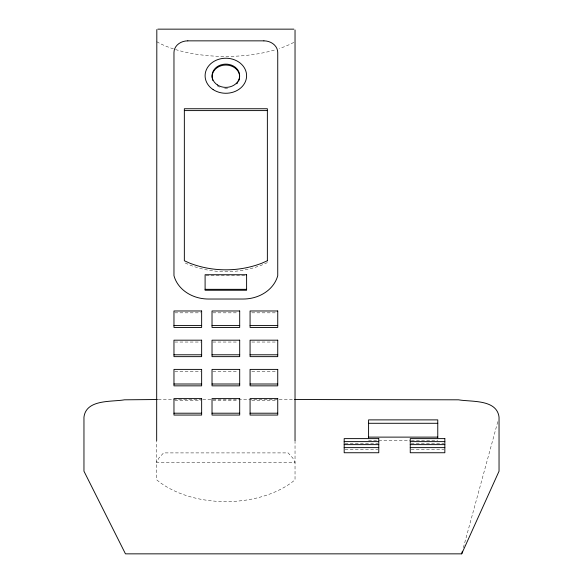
<?xml version="1.0" encoding="UTF-8"?>
<svg xmlns="http://www.w3.org/2000/svg" width="583" height="583" viewBox="0 0 583 583"><rect width="100%" height="100%" fill="white"/><g stroke="black" fill="none" stroke-linecap="round" stroke-linejoin="round"><path stroke-width="0.44" stroke-dasharray="2.92 2.19" d="M463.361 547.714L497.846 421.509M267.364 262.612L261.825 265.061A86.495 73.057 0 0 1 189.883 265.061L184.345 262.612M206.003 275.65L245.705 275.65M174.864 312.831L200.749 312.831M212.912 312.831L237.908 312.831M251.856 312.831L276.852 312.831M174.864 342.039L200.749 342.039M212.912 342.039L237.908 342.039M251.856 342.039L276.852 342.039M174.864 371.247L200.749 371.247M212.912 371.247L237.908 371.247M251.856 371.247L276.852 371.247M158.263 399.53L201.915 399.53M202.826 399.53L278.31 399.53M279.221 399.53L293.774 399.53M174.864 400.455L200.749 400.455M212.912 400.455L237.908 400.455M251.856 400.455L276.852 400.455M368.587 440.529L410.461 440.529M411.372 440.529L437.767 440.529M345.092 443.729L377.864 443.729M411.161 443.729L443.933 443.729M345.092 449.733L377.864 449.733M411.161 449.733L443.933 449.733M295.034 440.595L295.034 479.816A86.131 54.7 0 0 1 277.741 490.711A86.954 55.225 0 0 1 173.982 490.697A86.131 54.7 0 0 1 156.674 479.816L156.674 440.595M293.788 42.391A86.116 36.984 0 0 1 279.359 48.535M156.674 41.699A86.116 36.984 0 0 0 173.967 49.067A86.969 37.356 0 0 0 276.065 49.577M227.581 88.222A13.773 11.631 0 0 1 223.989 88.208M219.704 87.086A13.773 11.631 0 0 1 217.415 85.869M156.82 461.86L156.674 462.45L295.034 462.45L292.797 458.049L288.119 452.904L163.59 452.904L158.911 458.049L156.82 461.86"/><path stroke-width="0.87" d="M157.352 399.53L124.419 399.814C111.878 402.073 86.218 399.005 83.959 417.129L83.959 471.195L125.462 553.85L461.685 553.85L462.406 551.219M156.82 29.609L156.674 440.595M461.685 553.85L499.041 471.195L499.041 417.129C496.782 399.005 471.122 402.073 458.581 399.814L294.685 399.53M157.818 29.15L293.898 29.15M187.806 40.854L263.902 40.854M184.345 110.595L267.364 110.595M205.099 289.328L246.609 289.328M173.967 325.584L201.645 325.584M212.023 325.584L239.693 325.584M250.071 325.584L277.741 325.584M173.967 354.792L201.645 354.792M212.023 354.792L239.693 354.792M250.071 354.792L277.741 354.792M173.967 384L201.645 384M212.023 384L239.693 384M250.071 384L277.741 384M173.967 413.209L201.645 413.209M212.023 413.209L239.693 413.209M250.071 413.209L277.741 413.209M368.587 423.287L437.767 423.287M368.587 437.119L437.767 437.119M344.181 441.623L378.775 441.623M410.25 441.623L444.844 441.623M344.181 444.625L378.775 444.625M410.25 444.625L444.844 444.625M344.181 447.627L378.775 447.627M410.25 447.627L444.844 447.627M437.767 437.804L437.767 419.884L368.587 419.884L368.587 437.804M295.034 29.959L295.034 440.595M263.902 40.854A13.832 11.682 0 0 1 277.741 52.536L277.741 275.664A35.454 29.944 0 0 1 243.147 299.028L208.561 299.035A35.454 29.944 0 0 1 173.967 275.664L173.967 52.536A13.832 11.682 0 0 1 187.806 40.854M239.351 79.004A13.773 11.631 0 0 1 238.556 81.183M237.747 82.546A13.773 11.631 0 0 1 236.742 83.806M212.788 80.367A13.773 11.631 0 0 1 212.329 78.887M212.19 78.137A13.773 11.631 0 0 1 225.927 65.048A13.773 11.631 0 0 1 239.504 78.253M267.364 260.761L261.825 263.21A86.495 73.057 0 0 1 189.883 263.21L184.345 260.761L184.345 108.744L267.364 108.744L267.364 260.79M246.609 274.724L205.099 274.724L205.099 290.254L246.609 290.254L246.609 274.724M201.645 310.979L173.967 310.979L173.967 327.435L201.645 327.435L201.645 310.979M239.693 310.979L212.023 310.979L212.023 327.435L239.693 327.435L239.693 310.979M277.741 310.979L250.071 310.979L250.071 327.435L277.741 327.435L277.741 310.979M201.645 340.188L173.967 340.188L173.967 356.643L201.645 356.643L201.645 340.188M239.693 340.188L212.023 340.188L212.023 356.643L239.693 356.643L239.693 340.188M277.741 340.188L250.071 340.188L250.071 356.643L277.741 356.643L277.741 340.188M201.645 369.396L173.967 369.396L173.967 385.851L201.645 385.851L201.645 369.396M239.693 369.396L212.023 369.396L212.023 385.851L239.693 385.851L239.693 369.396M277.741 369.396L250.071 369.396L250.071 385.851L277.741 385.851L277.741 369.396M201.645 398.604L173.967 398.604L173.967 415.06L201.645 415.06L201.645 398.604M239.693 398.604L212.023 398.604L212.023 415.06L239.693 415.06L239.693 398.604M277.741 398.604L250.071 398.604L250.071 415.06L277.741 415.06L277.741 398.604M378.775 438.62L344.181 438.62L344.181 452.743L378.775 452.743L378.775 438.62M444.844 438.62L410.25 438.62L410.25 452.743L444.844 452.743L444.844 438.62M217.415 84.943A13.773 11.631 0 0 0 239.504 77.328A13.773 11.631 0 0 0 220.651 64.983A13.773 11.631 0 0 0 217.415 84.943M213.138 89.6A20.755 17.526 0 0 0 246.412 78.129A20.755 17.526 0 0 0 218.013 59.524A20.755 17.526 0 0 0 213.138 89.6"/></g></svg>
